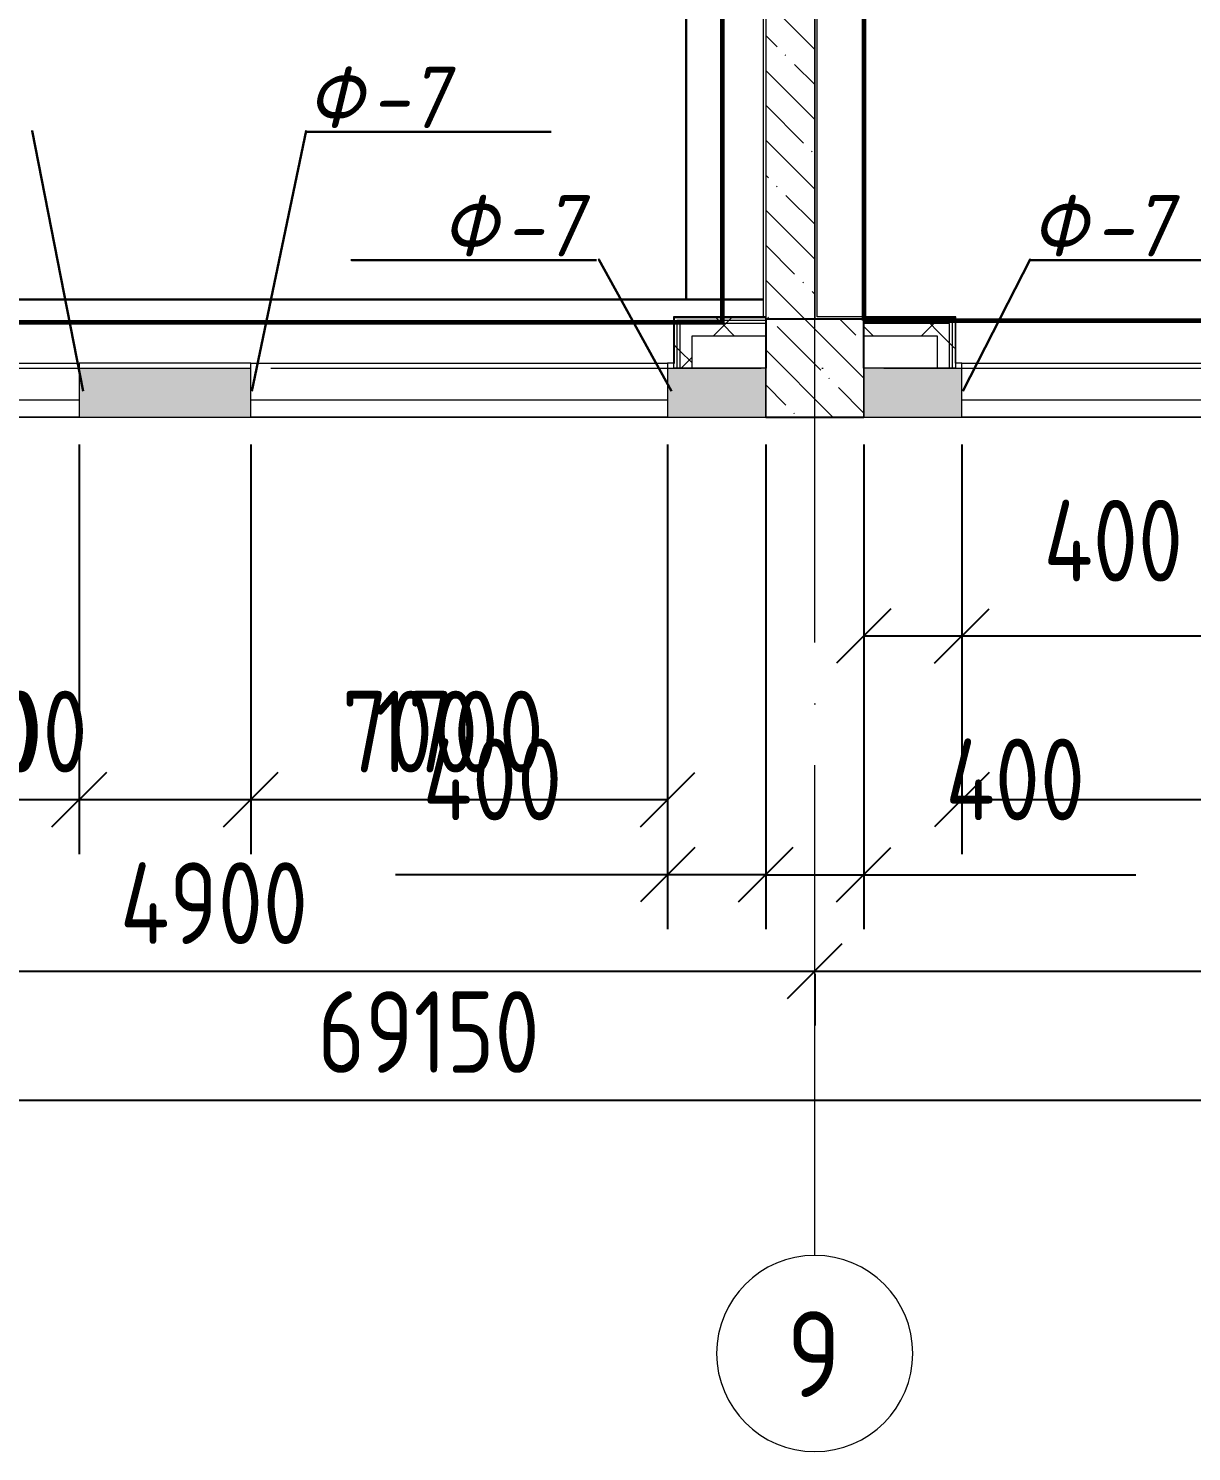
# Model space of a CAD drawing. Header units: millimetres. Extents: x -592259 to 288321, y -552984 to 293768.
# Drawn here: x 32943 to 37687, y 39106 to 44911 of the extents above; entities that cross this region are included whole.
import ezdxf

# ---------------------------------------------------------------- set-up
doc = ezdxf.new("R2010")
doc.units = ezdxf.units.MM
doc.linetypes.add('ADSK_Линия сетки', pattern=[2500, 2000, -250, 0, -250])
doc.layers.get('Defpoints').update_dxf_attribs({"color": 250})
for name, color, linetype, lineweight in [('2)Фархверки', 40, 'Continuous', 30), ('4.5) Штук Гипсовая по ЖБ', 6, 'Continuous', 30), ('4.6) Швы', 6, 'Continuous', 30), ('6.1) Шпаклевка 5 вып.', 160, 'Continuous', 60), ('A-____-____-DIMS', 250, 'Continuous', 9), ('A-GLAZ-____-MCUT', 250, 'Continuous', 9), ('A-GLAZ-____-OTLN', 250, 'Continuous', 5), ('A-WALL-____-MCUT', 250, 'Continuous', 13), ('A-WALL-____-PATT', 250, 'Continuous', 13), ('A-WALL-FNSH-MCUT', 250, 'Continuous', 13), ('I-WALL-____-OTLN', 250, 'Continuous', 9), ('S-COLS-____-MCUT', 250, 'Continuous', 25), ('S-COLS-____-OTLN', 250, 'Continuous', 9), ('S-GRID-____-IDEN', 250, 'Continuous', 9), ('S-GRID-____-OTLN', 250, 'Continuous', 9)]:
    doc.layers.add(name, color=color, linetype=linetype, lineweight=lineweight)
doc.styles.add('GOST Common', font='', dxfattribs={"width": 0.9, "height": 350})
doc.styles.add('ISOCPEUR_I', font='isocpeui.ttf', dxfattribs={"width": 0.9, "height": 12.5})
doc.styles.get("Standard").update_dxf_attribs({"font": 'ГОСТ тип А.ttf'})
doc.styles.get('GOST Common').set_extended_font_data('GOST Common')
doc.dimstyles.new('А3', dxfattribs={"dimtxt": 333, "dimasz": 222, "dimexe": 222, "dimexo": 111, "dimgap": 111, "dimtad": 1, "dimtoh": 1, "dimdec": 0, "dimrnd": 0.0015, "dimzin": 0, "dimdsep": 46, "dimtxsty": 'Standard', "dimblk": 'OBLIQUE', "dimcen": 0, "dimclrd": 7, "dimclre": 7, "dimclrt": 7, "dimadec": 0, "dimazin": 0, "dimtfac": 1, "dimtdec": 0, "dimtofl": 0, "dimtmove": 0, "dimatfit": 3, "dimfxl": 1, "dimtolj": 1, "dimtzin": 0, "dimarcsym": 0})
pattern_1 = [(135, (0, 0), (-142.5612, -142.5612), []), (135, (142.56, 0), (-142.5612, -142.5612), [252.016, -50.403, 3.353, -47.05])]
pattern_2 = [(45, (0, 0), (-141.42136, 141.42136), []), (135, (0, 0), (-141.42136, -141.42136), [])]

# ---------------------------------------------------------------- blocks, each defined once
blk = doc.blocks.new('Окно_СКБ_2Ст1 - Окно_СКБ_2Ст_3300_ОК1-29020644-Кладочный план на отм_ 0_000_ Секция 1_')
at = {"layer": 'A-GLAZ-____-MCUT'}
for p, q in [((-1650, -125), (1650, -125)), ((-1650, -195), (1650, -195))]:
    blk.add_line(p, q, dxfattribs=at)
at = {"layer": 'A-GLAZ-____-OTLN'}
for p, q in [((1650, -125), (-1650, -125)), ((-1650, -195), (1650, -195))]:
    blk.add_line(p, q, dxfattribs=at)
blk = doc.blocks.new('Окно_СКБ_1Ст1 - 120_Окно_СКБ_1Ст_900_ОК3л-29018700-Кладочный план на отм_ 0_000_ Секция 1_')
at = {"layer": 'A-GLAZ-____-MCUT'}
for p, q in [((-450, -125), (450, -125)), ((-450, -195), (450, -195))]:
    blk.add_line(p, q, dxfattribs=at)
at = {"layer": 'A-GLAZ-____-OTLN'}
for p, q in [((450, -125), (-450, -125)), ((-450, -195), (450, -195))]:
    blk.add_line(p, q, dxfattribs=at)
blk = doc.blocks.new('Окно_СКБ_1Ст1 - 120_Окно_СКБ_1Ст_1700_ОК19Л-29018918-Кладочный план на отм_ 0_000_ Секция 1_')
at = {"layer": 'A-GLAZ-____-MCUT'}
for p, q in [((-850, -125), (850, -125)), ((-850, -195), (850, -195))]:
    blk.add_line(p, q, dxfattribs=at)
at = {"layer": 'A-GLAZ-____-OTLN'}
for p, q in [((850, -125), (-850, -125)), ((-850, -195), (850, -195))]:
    blk.add_line(p, q, dxfattribs=at)
blk = doc.blocks.new('Ось сетки - Круг_Ø8 мм-39983606-Кладочный план на отм_ 0_000_ Секция 1_')
at = {"layer": 'S-GRID-____-IDEN'}
for start, end in [(360, 180), (180, 360)]:
    blk.add_arc((0, 0), 4, start, end, dxfattribs=at)
blk = doc.blocks.new('_Oblique')
at = {"color": 0, "linetype": 'ByBlock', "lineweight": -2}
blk.add_line((-0.5, -0.5), (0.5, 0.5), dxfattribs=at)
blk = doc.blocks.new('DIMBLOCK14-Кладочный план на отм_ 0_000_ Секция 1_')
at = {"layer": 'A-____-____-DIMS', "color": 7, "lineweight": -2, "transparency": 16777216}
for p, q in [((31250, 41065.3), (36150, 41065.3)), ((31250, 41054.3), (31250, 40843.3)), ((36150, 41054.3), (36150, 40843.3))]:
    blk.add_line(p, q, dxfattribs=at)
at = {"layer": 'Defpoints', "color": 0, "transparency": 16777216}
for p in [(31250, 41165.3), (36150, 41165.3), (36150, 41065.3)]:
    blk.add_point(p, dxfattribs=at)
at = {"layer": 'A-____-____-DIMS', "color": 7, "lineweight": -2, "transparency": 16777216, "xscale": 222, "yscale": 222, "zscale": 222, "rotation": 180}
blk.add_blockref('_Oblique', (31250, 41065.3), dxfattribs=at)
at = {"layer": 'A-____-____-DIMS', "color": 7, "lineweight": -2, "transparency": 16777216, "xscale": 222, "yscale": 222, "zscale": 222}
blk.add_blockref('_Oblique', (36150, 41065.3), dxfattribs=at)
at = {"layer": 'A-____-____-DIMS', "color": 7, "transparency": 16777216, "insert": (33700, 41342.8), "char_height": 333, "width": 2.567, "attachment_point": 5}
blk.add_mtext('\\A1;4900', dxfattribs=at)
blk = doc.blocks.new('DIMBLOCK15-Кладочный план на отм_ 0_000_ Секция 1_')
at = {"layer": 'A-____-____-DIMS', "color": 7, "lineweight": -2, "transparency": 16777216}
for p, q in [((36150, 41065.3), (41050, 41065.3)), ((36150, 41054.3), (36150, 40843.3)), ((41050, 41054.3), (41050, 40843.3))]:
    blk.add_line(p, q, dxfattribs=at)
at = {"layer": 'Defpoints', "color": 0, "transparency": 16777216}
for p in [(36150, 41165.3), (41050, 41165.3), (41050, 41065.3)]:
    blk.add_point(p, dxfattribs=at)
at = {"layer": 'A-____-____-DIMS', "color": 7, "lineweight": -2, "transparency": 16777216, "xscale": 222, "yscale": 222, "zscale": 222, "rotation": 180}
blk.add_blockref('_Oblique', (36150, 41065.3), dxfattribs=at)
at = {"layer": 'A-____-____-DIMS', "color": 7, "lineweight": -2, "transparency": 16777216, "xscale": 222, "yscale": 222, "zscale": 222}
blk.add_blockref('_Oblique', (41050, 41065.3), dxfattribs=at)
at = {"layer": 'A-____-____-DIMS', "color": 7, "transparency": 16777216, "insert": (38600, 41342.8), "char_height": 333, "width": 2.567, "attachment_point": 5}
blk.add_mtext('\\A1;4900', dxfattribs=at)
blk = doc.blocks.new('DIMBLOCK22-Кладочный план на отм_ 0_000_ Секция 1_')
at = {"layer": 'A-____-____-DIMS', "color": 7, "lineweight": -2, "transparency": 16777216}
for p, q in [((0, 40539.8), (69150, 40539.8)), ((0, 40528.8), (0, 40317.8)), ((69150, 40528.8), (69150, 40317.8))]:
    blk.add_line(p, q, dxfattribs=at)
at = {"layer": 'Defpoints', "color": 0, "transparency": 16777216}
for p in [(0, 40639.8), (69150, 40639.8), (69150, 40539.8)]:
    blk.add_point(p, dxfattribs=at)
at = {"layer": 'A-____-____-DIMS', "color": 7, "lineweight": -2, "transparency": 16777216, "xscale": 222, "yscale": 222, "zscale": 222, "rotation": 180}
blk.add_blockref('_Oblique', (0, 40539.8), dxfattribs=at)
at = {"layer": 'A-____-____-DIMS', "color": 7, "lineweight": -2, "transparency": 16777216, "xscale": 222, "yscale": 222, "zscale": 222}
blk.add_blockref('_Oblique', (69150, 40539.8), dxfattribs=at)
at = {"layer": 'A-____-____-DIMS', "color": 7, "transparency": 16777216, "insert": (34575, 40817.3), "char_height": 333, "width": 2.919, "attachment_point": 5}
blk.add_mtext('\\A1;69150', dxfattribs=at)
blk = doc.blocks.new('DIMBLOCK324-Кладочный план на отм_ 0_000_ Секция 1_')
at = {"layer": 'A-____-____-DIMS', "color": 7, "lineweight": -2, "transparency": 16777216}
for p, q in [((31450, 43214), (31450, 41543.3)), ((32250, 43214), (32250, 41543.3)), ((31450, 41765.3), (32250, 41765.3)), ((32250, 41765.3), (33326.7, 41765.3))]:
    blk.add_line(p, q, dxfattribs=at)
at = {"layer": 'Defpoints', "color": 0, "transparency": 16777216}
for p in [(31450, 43325), (32250, 43325), (32250, 41765.3)]:
    blk.add_point(p, dxfattribs=at)
at = {"layer": 'A-____-____-DIMS', "color": 7, "lineweight": -2, "transparency": 16777216, "xscale": 222, "yscale": 222, "zscale": 222, "rotation": 180}
blk.add_blockref('_Oblique', (31450, 41765.3), dxfattribs=at)
at = {"layer": 'A-____-____-DIMS', "color": 7, "lineweight": -2, "transparency": 16777216, "xscale": 222, "yscale": 222, "zscale": 222}
blk.add_blockref('_Oblique', (32250, 41765.3), dxfattribs=at)
at = {"layer": 'A-____-____-DIMS', "color": 7, "transparency": 16777216, "insert": (32899.4, 42042.8), "char_height": 333, "width": 1.862, "attachment_point": 5}
blk.add_mtext('\\A1;800', dxfattribs=at)
blk = doc.blocks.new('DIMBLOCK325-Кладочный план на отм_ 0_000_ Секция 1_')
at = {"layer": 'A-____-____-DIMS', "color": 7, "lineweight": -2, "transparency": 16777216}
for p, q in [((32250, 43214), (32250, 41543.3)), ((33150, 43214), (33150, 41543.3)), ((32250, 41765.3), (33150, 41765.3))]:
    blk.add_line(p, q, dxfattribs=at)
at = {"layer": 'Defpoints', "color": 0, "transparency": 16777216}
for p in [(32250, 43325), (33150, 43325), (33150, 41765.3)]:
    blk.add_point(p, dxfattribs=at)
at = {"layer": 'A-____-____-DIMS', "color": 7, "lineweight": -2, "transparency": 16777216, "xscale": 222, "yscale": 222, "zscale": 222, "rotation": 180}
blk.add_blockref('_Oblique', (32250, 41765.3), dxfattribs=at)
at = {"layer": 'A-____-____-DIMS', "color": 7, "lineweight": -2, "transparency": 16777216, "xscale": 222, "yscale": 222, "zscale": 222}
blk.add_blockref('_Oblique', (33150, 41765.3), dxfattribs=at)
at = {"layer": 'A-____-____-DIMS', "color": 7, "transparency": 16777216, "insert": (32700, 42042.8), "char_height": 333, "width": 1.862, "attachment_point": 5}
blk.add_mtext('\\A1;900', dxfattribs=at)
blk = doc.blocks.new('DIMBLOCK326-Кладочный план на отм_ 0_000_ Секция 1_')
at = {"layer": 'A-____-____-DIMS', "color": 7, "lineweight": -2, "transparency": 16777216}
for p, q in [((33150, 43214), (33150, 41543.3)), ((33850, 43214), (33850, 41543.3)), ((33150, 41765.3), (33850, 41765.3)), ((33850, 41765.3), (34926.7, 41765.3))]:
    blk.add_line(p, q, dxfattribs=at)
at = {"layer": 'Defpoints', "color": 0, "transparency": 16777216}
for p in [(33150, 43325), (33850, 43325), (33850, 41765.3)]:
    blk.add_point(p, dxfattribs=at)
at = {"layer": 'A-____-____-DIMS', "color": 7, "lineweight": -2, "transparency": 16777216, "xscale": 222, "yscale": 222, "zscale": 222, "rotation": 180}
blk.add_blockref('_Oblique', (33150, 41765.3), dxfattribs=at)
at = {"layer": 'A-____-____-DIMS', "color": 7, "lineweight": -2, "transparency": 16777216, "xscale": 222, "yscale": 222, "zscale": 222}
blk.add_blockref('_Oblique', (33850, 41765.3), dxfattribs=at)
at = {"layer": 'A-____-____-DIMS', "color": 7, "transparency": 16777216, "insert": (34499.4, 42042.8), "char_height": 333, "width": 1.862, "attachment_point": 5}
blk.add_mtext('\\A1;700', dxfattribs=at)
blk = doc.blocks.new('DIMBLOCK327-Кладочный план на отм_ 0_000_ Секция 1_')
at = {"layer": 'A-____-____-DIMS', "color": 7, "lineweight": -2, "transparency": 16777216}
for p, q in [((33850, 43214), (33850, 41543.3)), ((35550, 43214), (35550, 41543.3)), ((33850, 41765.3), (35550, 41765.3))]:
    blk.add_line(p, q, dxfattribs=at)
at = {"layer": 'Defpoints', "color": 0, "transparency": 16777216}
for p in [(33850, 43325), (35550, 43325), (35550, 41765.3)]:
    blk.add_point(p, dxfattribs=at)
at = {"layer": 'A-____-____-DIMS', "color": 7, "lineweight": -2, "transparency": 16777216, "xscale": 222, "yscale": 222, "zscale": 222, "rotation": 180}
blk.add_blockref('_Oblique', (33850, 41765.3), dxfattribs=at)
at = {"layer": 'A-____-____-DIMS', "color": 7, "lineweight": -2, "transparency": 16777216, "xscale": 222, "yscale": 222, "zscale": 222}
blk.add_blockref('_Oblique', (35550, 41765.3), dxfattribs=at)
at = {"layer": 'A-____-____-DIMS', "color": 7, "transparency": 16777216, "insert": (34700, 42042.8), "char_height": 333, "width": 2.299, "attachment_point": 5}
blk.add_mtext('\\A1;1700', dxfattribs=at)
blk = doc.blocks.new('DIMBLOCK328-Кладочный план на отм_ 0_000_ Секция 1_')
at = {"layer": 'A-____-____-DIMS', "color": 7, "lineweight": -2, "transparency": 16777216}
for p, q in [((35550, 43214), (35550, 41237)), ((35950, 43214), (35950, 41237)), ((35550, 41459), (34440, 41459)), ((35950, 41459), (35550, 41459))]:
    blk.add_line(p, q, dxfattribs=at)
at = {"layer": 'Defpoints', "color": 0, "transparency": 16777216}
for p in [(35550, 43325), (35950, 43325), (35950, 41459)]:
    blk.add_point(p, dxfattribs=at)
at = {"layer": 'A-____-____-DIMS', "color": 7, "lineweight": -2, "transparency": 16777216, "xscale": 222, "yscale": 222, "zscale": 222, "rotation": 180}
blk.add_blockref('_Oblique', (35550, 41459), dxfattribs=at)
at = {"layer": 'A-____-____-DIMS', "color": 7, "lineweight": -2, "transparency": 16777216, "xscale": 222, "yscale": 222, "zscale": 222}
blk.add_blockref('_Oblique', (35950, 41459), dxfattribs=at)
at = {"layer": 'A-____-____-DIMS', "color": 7, "transparency": 16777216, "insert": (34551, 42014), "char_height": 333, "width": 1.946, "attachment_point": 1, "line_spacing_factor": 1.022761}
blk.add_mtext('\\A1;400', dxfattribs=at)
blk = doc.blocks.new('DIMBLOCK329-Кладочный план на отм_ 0_000_ Секция 1_')
at = {"layer": 'A-____-____-DIMS', "color": 7, "lineweight": -2, "transparency": 16777216}
for p, q in [((35950, 43214), (35950, 41237)), ((36350, 43214), (36350, 41237)), ((35950, 41459), (36350, 41459)), ((36350, 41459), (37460, 41459))]:
    blk.add_line(p, q, dxfattribs=at)
at = {"layer": 'Defpoints', "color": 0, "transparency": 16777216}
for p in [(35950, 43325), (36350, 43325), (36350, 41459)]:
    blk.add_point(p, dxfattribs=at)
at = {"layer": 'A-____-____-DIMS', "color": 7, "lineweight": -2, "transparency": 16777216, "xscale": 222, "yscale": 222, "zscale": 222, "rotation": 180}
blk.add_blockref('_Oblique', (35950, 41459), dxfattribs=at)
at = {"layer": 'A-____-____-DIMS', "color": 7, "lineweight": -2, "transparency": 16777216, "xscale": 222, "yscale": 222, "zscale": 222}
blk.add_blockref('_Oblique', (36350, 41459), dxfattribs=at)
at = {"layer": 'A-____-____-DIMS', "color": 7, "transparency": 16777216, "insert": (36683, 42014), "char_height": 333, "width": 1.946, "attachment_point": 1, "line_spacing_factor": 1.022761}
blk.add_mtext('\\A1;400', dxfattribs=at)
blk = doc.blocks.new('DIMBLOCK330-Кладочный план на отм_ 0_000_ Секция 1_')
at = {"layer": 'A-____-____-DIMS', "color": 7, "lineweight": -2, "transparency": 16777216}
for p, q in [((36350, 43214), (36350, 42210.9)), ((36750, 43214), (36750, 42210.9)), ((36350, 42432.9), (36750, 42432.9)), ((36750, 42432.9), (37860, 42432.9))]:
    blk.add_line(p, q, dxfattribs=at)
at = {"layer": 'Defpoints', "color": 0, "transparency": 16777216}
for p in [(36350, 43325), (36750, 43325), (36750, 42432.9)]:
    blk.add_point(p, dxfattribs=at)
at = {"layer": 'A-____-____-DIMS', "color": 7, "lineweight": -2, "transparency": 16777216, "xscale": 222, "yscale": 222, "zscale": 222, "rotation": 180}
blk.add_blockref('_Oblique', (36350, 42432.9), dxfattribs=at)
at = {"layer": 'A-____-____-DIMS', "color": 7, "lineweight": -2, "transparency": 16777216, "xscale": 222, "yscale": 222, "zscale": 222}
blk.add_blockref('_Oblique', (36750, 42432.9), dxfattribs=at)
at = {"layer": 'A-____-____-DIMS', "color": 7, "transparency": 16777216, "insert": (37083, 42987.9), "char_height": 333, "width": 1.946, "attachment_point": 1, "line_spacing_factor": 1.022761}
blk.add_mtext('\\A1;400', dxfattribs=at)
blk = doc.blocks.new('DIMBLOCK331-Кладочный план на отм_ 0_000_ Секция 1_')
at = {"layer": 'A-____-____-DIMS', "color": 7, "lineweight": -2, "transparency": 16777216}
for p, q in [((36750, 43214), (36750, 41543.3)), ((40050, 43214), (40050, 41543.3)), ((36750, 41765.3), (40050, 41765.3))]:
    blk.add_line(p, q, dxfattribs=at)
at = {"layer": 'Defpoints', "color": 0, "transparency": 16777216}
for p in [(36750, 43325), (40050, 43325), (40050, 41765.3)]:
    blk.add_point(p, dxfattribs=at)
at = {"layer": 'A-____-____-DIMS', "color": 7, "lineweight": -2, "transparency": 16777216, "xscale": 222, "yscale": 222, "zscale": 222, "rotation": 180}
blk.add_blockref('_Oblique', (36750, 41765.3), dxfattribs=at)
at = {"layer": 'A-____-____-DIMS', "color": 7, "lineweight": -2, "transparency": 16777216, "xscale": 222, "yscale": 222, "zscale": 222}
blk.add_blockref('_Oblique', (40050, 41765.3), dxfattribs=at)
at = {"layer": 'A-____-____-DIMS', "color": 7, "transparency": 16777216, "insert": (38400, 42042.8), "char_height": 333, "width": 2.483, "attachment_point": 5}
blk.add_mtext('\\A1;3300', dxfattribs=at)

msp = doc.modelspace()

# ---------------------------------------------------------------- hatches: boundary and pattern name
at = {"layer": 'A-WALL-____-PATT', "lineweight": 15}
h = msp.add_hatch(dxfattribs=at)
h.set_pattern_fill('FP_8', color=256, style=0, pattern_type=2)
h.set_pattern_definition(pattern_1)
h.paths.add_polyline_path([(35950, 43725.0355), (36150, 43725.0355), (36150, 50775), (35950, 50775), (35950, 44292.4522)])
h = msp.add_hatch(dxfattribs=at)
h.set_pattern_fill('FP_28', color=42, style=0, pattern_type=2)
h.set_pattern_definition(pattern_2)
h.paths.add_polyline_path([(35650, 43525.0006), (35650, 43707.0355), (35600, 43707.0355), (35600, 43525.0006)])
h = msp.add_hatch(dxfattribs=at)
h.set_pattern_fill('FP_28', color=42, style=0, pattern_type=2)
h.set_pattern_definition(pattern_2)
h.paths.add_polyline_path([(35650, 43657.0355), (35949.9781, 43657.0355), (35949.9781, 43707.0355), (35650, 43707.0355)])
h = msp.add_hatch(dxfattribs=at)
h.set_pattern_fill('FP_28', color=42, style=0, pattern_type=2)
h.set_pattern_definition(pattern_2)
h.paths.add_polyline_path([(36650, 43657), (36650, 43707), (36349.9781, 43707), (36349.9781, 43657), (36590.4284, 43657)])
h = msp.add_hatch(dxfattribs=at)
h.set_pattern_fill('FP_28', color=42, style=0, pattern_type=2)
h.set_pattern_definition(pattern_2)
h.paths.add_polyline_path([(36700, 43525.0006), (36700, 43707), (36650, 43707), (36650, 43525.0006)])
h = msp.add_hatch(dxfattribs=at)
h.set_pattern_fill('FP_9', color=256, style=0, pattern_type=2)
h.set_pattern_definition([(50, (0, 0), (364.3679, -31.8783), [38.1, -419.1]), (355, (0, 0), (-70.4859, 382.1133), [30.48, -335.28]), (100.451, (30.36, -2.66), (293.885, 350.2334), [32.38, -356.18]), (46.184, (0, 101.6), (542.1585, -84.0858), [57.15, -628.65]), (96.636, (45.2, 94.6), (474.805, 494.8554), [48.57, -534.27]), (351.184, (0, 101.6), (474.81, 494.85), [45.72, -502.92]), (21, (50.8, 76.2), (303.2285, -204.5305), [38.1, -419.1]), (326, (50.8, 76.2), (123.6039, 368.376), [30.48, -335.28]), (71.451, (76.07, 59.16), (426.8341, 163.8427), [32.38, -356.18]), (37.5, (0, 0), (6.17665, 169.11015), [16.764, -314.452, 16.764, -323.596, -336.55]), (37.5, (0, 0), (6.17665, 169.11015), [-671.576, 16.764, -319.786]), (7.5, (0, 0), (133.63888, 200.3615), [16.764, -177.292, 16.764, -306.832, -128.27]), (7.5, (0, 0), (133.63888, 200.3615), [-517.652, 16.764, -111.506]), (327.5, (-113.28, 0), (271.18182, -11.45836), [16.764, -110.236, 16.764, -379.476, -525.78]), (327.5, (-113.28, 0), (271.18182, -11.45836), [-523.24, 16.764, -509.016]), (317.5, (-164.08, 0), (296.2585, 50.85285), [16.764, -148.336, 16.764, -246.38, -373.38]), (317.5, (-164.08, 0), (296.2585, 50.85285), [-428.244, 16.764, -356.616])])
h.paths.add_polyline_path([(54349.9781, 43325.0006), (54349.9781, 43525.0006), (53550, 43525.0006), (53550, 43325.0006)])
h.paths.add_polyline_path([(51708.8766, 43325.0006), (51850, 43325.0006), (51850, 43525.0006), (51150, 43525.0006), (51150, 43325.0006)])
h.paths.add_polyline_path([(49849.9781, 43325.0006), (49849.9781, 43525.0006), (49050, 43525.0006), (49050, 43325.0006)])
h.paths.add_polyline_path([(45349.9781, 43325.0006), (45349.9781, 43525.0006), (44550, 43525.0006), (44550, 43325.0006)])
h.paths.add_polyline_path([(40849.9781, 43325.0006), (40849.9781, 43525.0006), (40050, 43525.0006), (40050, 43325.0006)])
h.paths.add_polyline_path([(36750, 43325.0006), (36750, 43525.0006), (36349.9781, 43525.0006), (36349.9781, 43325.0006)])
h.paths.add_polyline_path([(35550, 43325.0006), (35949.9781, 43325.0006), (35949.9781, 43525.0006), (35550, 43525.0006), (35550, 43458.3234)])
h.paths.add_polyline_path([(33850, 43325.0006), (33850, 43525.0006), (33150, 43525.0006), (33150, 43325.0006)])
h.paths.add_polyline_path([(32250, 43325.0006), (32250, 43525.0006), (31449.9781, 43525.0006), (31449.9781, 43325.0006)])
h.paths.add_polyline_path([(26949.9781, 43325.0006), (27750, 43325.0006), (27750, 43525.0006), (26949.9781, 43525.0006), (26949.9781, 43458.3234)])
h.paths.add_polyline_path([(23250, 43325.0006), (23250, 43525.0006), (22449.9781, 43525.0006), (22449.9781, 43325.0006)])
h.paths.add_polyline_path([(18750, 43325.0006), (18750, 43525.0006), (17949.9781, 43525.0006), (17949.9781, 43325.0006)])
h.paths.add_polyline_path([(15850, 43325.0006), (15850, 43525.0006), (15150, 43525.0006), (15150, 43325.0006)])
h.paths.add_polyline_path([(14250, 43325.0006), (14250, 43525.0006), (13449.9781, 43525.0006), (13449.9781, 43325.0006)])
h.paths.add_polyline_path([(8949.9781, 43325.0006), (9750, 43325.0006), (9750, 43525.0006), (8949.9781, 43525.0006), (8949.9781, 43458.3234)])
h.paths.add_polyline_path([(5250, 43325.0006), (5250, 43525.0006), (4449.9781, 43525.0006), (4449.9781, 43325.0006)])
h.paths.add_polyline_path([(750.0209, 43325.0006), (750.0209, 43525.0006), (199.9781, 43525.0006), (199.9781, 43325.0006)])
at = {"layer": 'I-WALL-____-OTLN'}
h = msp.add_hatch(dxfattribs=at)
h.set_pattern_fill('FP_28', color=30, style=0, pattern_type=2)
h.set_pattern_definition(pattern_2)
h.paths.add_polyline_path([(35575, 43525.0006), (35587.5, 43525.0006), (35587.5, 43732.0355), (35575, 43732.0355), (35575, 43545.0006)])
h = msp.add_hatch(dxfattribs=at)
h.set_pattern_fill('FP_28', color=30, style=0, pattern_type=2)
h.set_pattern_definition(pattern_2)
h.paths.add_polyline_path([(35765.7858, 43719.5355), (35949.9781, 43719.5355), (35949.9781, 43732.0355), (35587.5, 43732.0355), (35587.5, 43719.5355), (35650, 43719.5355)])
h = msp.add_hatch(dxfattribs=at)
h.set_pattern_fill('FP_28', color=30, style=0, pattern_type=2)
h.set_pattern_definition(pattern_2)
h.paths.add_polyline_path([(35587.5, 43525.0006), (35600, 43525.0006), (35600, 43719.5355), (35587.5, 43719.5355)])
h = msp.add_hatch(dxfattribs=at)
h.set_pattern_fill('FP_28', color=30, style=0, pattern_type=2)
h.set_pattern_definition(pattern_2)
h.paths.add_polyline_path([(35765.7858, 43707.0355), (35949.9781, 43707.0355), (35949.9781, 43719.5355), (35600, 43719.5355), (35600, 43707.0355), (35650, 43707.0355)])
h = msp.add_hatch(dxfattribs=at)
h.set_pattern_fill('FP_28', color=30, style=0, pattern_type=2)
h.set_pattern_definition(pattern_2)
h.paths.add_polyline_path([(36650, 43719.5), (36712.5, 43719.5), (36712.5, 43732), (36349.9781, 43732), (36349.9781, 43719.5), (36590.4284, 43719.5)])
h = msp.add_hatch(dxfattribs=at)
h.set_pattern_fill('FP_28', color=30, style=0, pattern_type=2)
h.set_pattern_definition(pattern_2)
h.paths.add_polyline_path([(36349.9781, 43707), (36700, 43707), (36700, 43719.5), (36349.9781, 43719.5)])
h = msp.add_hatch(dxfattribs=at)
h.set_pattern_fill('FP_28', color=30, style=0, pattern_type=2)
h.set_pattern_definition(pattern_2)
h.paths.add_polyline_path([(36712.5, 43525.0006), (36712.5, 43719.5), (36700, 43719.5), (36700, 43525.0006)])
h = msp.add_hatch(dxfattribs=at)
h.set_pattern_fill('FP_28', color=30, style=0, pattern_type=2)
h.set_pattern_definition(pattern_2)
h.paths.add_polyline_path([(36712.5, 43525.0006), (36725, 43525.0006), (36725, 43732), (36712.5, 43732), (36712.5, 43719.5)])
at = {"layer": 'S-COLS-____-OTLN', "lineweight": 5}
h = msp.add_hatch(dxfattribs=at)
h.set_pattern_fill('FP_8', color=256, style=0, pattern_type=2)
h.set_pattern_definition(pattern_1)
h.paths.add_polyline_path([(35949.9781, 43325), (36349.9781, 43325), (36349.9781, 43725), (35949.9781, 43725), (35949.9781, 43458.3234)])

# ---------------------------------------------------------------- linework, layer by layer
at = {"layer": '2)Фархверки'}
for p, q in [((34075.2661, 44489.5403), (35075.2661, 44489.5403)), ((37028.4081, 43965.9133), (38028.4081, 43965.9133))]:
    msp.add_line(p, q, dxfattribs=at)
for points in [[(33165.9438, 43431.1125), (32957.7927, 44492.6842)], [(33854.2562, 43431.1125), (34075.2661, 44492.6842)], [(35260.6236, 43965.9133), (34260.6236, 43965.9133)], [(35565.9438, 43431.1125), (35269.7639, 43968.5571)], [(36754.2562, 43431.1125), (37028.4081, 43968.5571)]]:
    msp.add_lwpolyline(points, close=True, dxfattribs=at)
at = {"layer": '4.5) Штук Гипсовая по ЖБ'}
for p, q in [((35625.6855, 43805.7372), (35625.6855, 50652.5586)), ((27110.0429, 43805.7372), (35625.6855, 43805.7372))]:
    msp.add_line(p, q, dxfattribs=at)
at = {"layer": '4.6) Швы'}
for points in [[(33876.2373, 43805.7372), (33240.5051, 43805.7372)], [(35940.7998, 43805.7372), (35305.0676, 43805.7372)]]:
    msp.add_lwpolyline(points, dxfattribs=at)
at = {"layer": '6.1) Шпаклевка 5 вып.'}
for points in [[(36349.9781, 43719.5), (44989.9213, 43719.5), (44989.9213, 50768.803), (36349.9781, 50768.803)], [(27141.9221, 43712.5), (35773.8304, 43712.5), (35773.8304, 50678.2066), (27141.9221, 50678.2066)]]:
    msp.add_lwpolyline(points, close=True, dxfattribs=at)
at = {"layer": 'A-WALL-____-MCUT', "lineweight": 15}
for p, q in [((35950, 50775), (35950, 43725.0355)), ((36150, 43725.0355), (36150, 50775)), ((35574.5423, 43735.0355), (35574.5423, 43525.0006)), ((35950, 43735.0355), (35574.5423, 43735.0355)), ((35577.5423, 43545.0006), (35577.5423, 43732.0355)), ((35577.5423, 43732.0355), (35949.9781, 43732.0355)), ((35587.5, 43719.5355), (35587.5, 43525.0006)), ((35949.9781, 43719.5355), (35587.5, 43719.5355)), ((35950, 43725.0355), (36150, 43725.0355)), ((36349.9781, 43732), (36349.9781, 43735)), ((36725.5812, 43735), (36349.9781, 43735)), ((36349.9781, 43732), (36722.5812, 43732)), ((36712.5, 43719.5), (36349.9781, 43719.5)), ((36712.5, 43525.0006), (36712.5, 43719.5)), ((36722.5812, 43732), (36722.5812, 43545.0006)), ((36725.5812, 43525.0006), (36725.5812, 43735)), ((35600, 43707.0355), (35600, 43525.0006)), ((35949.9781, 43707.0355), (35600, 43707.0355)), ((35650, 43525.0006), (35650, 43657.0355)), ((35650, 43657.0355), (35949.9781, 43657.0355)), ((35949.9781, 43657.0355), (35949.9781, 43707.0355)), ((36349.9781, 43707), (36349.9781, 43657)), ((36700, 43707), (36349.9781, 43707)), ((36349.9781, 43657), (36650, 43657)), ((36650, 43657), (36650, 43525.0006)), ((36700, 43525.0006), (36700, 43707)), ((35575, 43545.0006), (35577.5423, 43545.0006)), ((36722.5812, 43545.0006), (36725, 43545.0006)), ((33150, 43525.0006), (33850, 43525.0006)), ((33150, 43525.0006), (33150, 43325.0006)), ((33850, 43325.0006), (33850, 43525.0006)), ((35550, 43525.0006), (35574.5423, 43525.0006)), ((35550, 43525.0006), (35550, 43325.0006)), ((35575, 43525.0006), (35574.5423, 43525.0006)), ((35949.9781, 43525.0006), (35575, 43525.0006)), ((35949.9781, 43325.0006), (35949.9781, 43525.0006)), ((36725, 43525.0006), (36349.9781, 43525.0006)), ((36349.9781, 43525.0006), (36349.9781, 43325.0006)), ((36725.5812, 43525.0006), (36725, 43525.0006)), ((36725.5812, 43525.0006), (36750, 43525.0006)), ((36750, 43325.0006), (36750, 43525.0006)), ((33150, 43325.0006), (33850, 43325.0006)), ((35550, 43325.0006), (35949.9781, 43325.0006)), ((36349.9781, 43325.0006), (36750, 43325.0006))]:
    msp.add_line(p, q, dxfattribs=at)
at = {"layer": 'A-WALL-FNSH-MCUT', "lineweight": 15}
for p, q in [((36150, 50925), (36150, 43725)), ((35940, 50865), (35940, 43735.0355)), ((36160, 43735), (36160, 50765)), ((35575, 43732.0355), (35575, 43545.0006)), ((35577.5423, 43732.0355), (35575, 43732.0355)), ((35949.9781, 43707.0355), (35949.9781, 43732.0355)), ((36150, 43725), (36349.9781, 43725)), ((36349.9781, 43735), (36160, 43735)), ((36349.9781, 43725), (36349.9781, 43732)), ((36349.9781, 43725), (36349.9781, 43707)), ((36725, 43732), (36722.5812, 43732)), ((36725, 43545.0006), (36725, 43732)), ((33850, 43545.0006), (33150, 43545.0006)), ((33150, 43545.0006), (33150, 43525.0006)), ((33850, 43525.0006), (33850, 43545.0006)), ((35574.5423, 43545.0006), (35550, 43545.0006)), ((35550, 43545.0006), (35550, 43525.0006)), ((36750, 43545.0006), (36725.5812, 43545.0006)), ((36750, 43525.0006), (36750, 43545.0006))]:
    msp.add_line(p, q, dxfattribs=at)
at = {"layer": 'I-WALL-____-OTLN', "lineweight": 15}
for p, q in [((32250, 43545.0006), (33150, 43545.0006)), ((33850, 43545.0006), (35550, 43545.0006)), ((36750, 43545.0006), (40050, 43545.0006)), ((33150, 43325.0006), (32250, 43325.0006)), ((35550, 43325.0006), (33850, 43325.0006)), ((40050, 43325.0006), (36750, 43325.0006))]:
    msp.add_line(p, q, dxfattribs=at)
at = {"layer": 'S-COLS-____-MCUT'}
for p, q in [((36349.9781, 43725), (35949.9781, 43725)), ((35949.9781, 43725), (35949.9781, 43525.0006)), ((36349.9781, 43525.0006), (36349.9781, 43725)), ((35949.9781, 43325), (36349.9781, 43325))]:
    msp.add_line(p, q, dxfattribs=at)
at = {"layer": 'S-COLS-____-OTLN'}
for p, q in [((35949.9781, 43525.0006), (35949.9781, 43325)), ((36349.9781, 43325), (36349.9781, 43525.0006))]:
    msp.add_line(p, q, dxfattribs=at)
at = {"layer": 'S-GRID-____-OTLN', "linetype": 'ADSK_Линия сетки'}
for p, q in [((36150, 39906.0281), (36150, 61202.0051)), ((-3569.5512, 43525.0006), (72376.0288, 43525.0006))]:
    msp.add_line(p, q, dxfattribs=at)

# ---------------------------------------------------------------- block references
at = {"layer": 'A-GLAZ-____-OTLN', "rotation": 180}
for name, p in [('Окно_СКБ_1Ст1 - 120_Окно_СКБ_1Ст_900_ОК3л-29018700-Кладочный план на отм_ 0_000_ Секция 1_', (32700, 43200.0006)), ('Окно_СКБ_1Ст1 - 120_Окно_СКБ_1Ст_1700_ОК19Л-29018918-Кладочный план на отм_ 0_000_ Секция 1_', (34700, 43200.0006)), ('Окно_СКБ_2Ст1 - Окно_СКБ_2Ст_3300_ОК1-29020644-Кладочный план на отм_ 0_000_ Секция 1_', (38400, 43200.0006))]:
    msp.add_blockref(name, p, dxfattribs=at)
at = {"layer": 'S-GRID-____-IDEN', "xscale": 99.99999999999993, "yscale": 99.99999999999993, "zscale": 99.99999999999993}
msp.add_blockref('Ось сетки - Круг_Ø8 мм-39983606-Кладочный план на отм_ 0_000_ Секция 1_', (36150, 39506.0281), dxfattribs=at)

# ---------------------------------------------------------------- texts
at = {"layer": '2)Фархверки', "char_height": 250, "attachment_point": 1, "style": 'ISOCPEUR_I'}
for s, insert, width in [('\\fISOCPEUR|b0|i1|c204|p34|;Ф', (34079.3679, 44754.6758), 312.658125), ('\\fISOCPEUR|b0|i1|c204|p34|;Ф', (34079.3679, 44754.6758), 312.658125), ('-7', (34337.3367, 44754.6758), 448.945), ('-7', (34337.3367, 44754.6758), 448.945), ('\\fISOCPEUR|b0|i1|c204|p34|;Ф', (34627.5218, 44231.0487), 312.658125), ('\\fISOCPEUR|b0|i1|c204|p34|;Ф', (34627.5218, 44231.0487), 312.658125), ('\\fISOCPEUR|b0|i1|c204|p34|;Ф', (37032.5099, 44231.0487), 312.658125), ('\\fISOCPEUR|b0|i1|c204|p34|;Ф', (37032.5099, 44231.0487), 312.658125), ('-7', (34885.4906, 44231.0487), 448.945), ('-7', (34885.4906, 44231.0487), 448.945), ('-7', (37290.4786, 44231.0487), 448.945), ('-7', (37290.4786, 44231.0487), 448.945)]:
    msp.add_mtext(s, dxfattribs=dict(at, insert=insert, width=width))
at = {"layer": 'S-GRID-____-IDEN', "color": 18, "true_color": 0x000000, "insert": (36036.2193, 39678.5615), "char_height": 350, "width": 274.177125, "attachment_point": 1, "style": 'GOST Common'}
msp.add_mtext('\\fGOST Common|b0|i0|c204|p34|;\\W.9;9', dxfattribs=at)

# ---------------------------------------------------------------- dimensions: what is measured, and where the dimension line sits
at = {"layer": 'A-____-____-DIMS'}
for base, p1, p2, picture, middle in [((32250, 41765.3451), (31449.9781, 43325), (32250, 43325.0006), 'DIMBLOCK324-Кладочный план на отм_ 0_000_ Секция 1_', (32899.35, 42042.8451)), ((33150, 41765.3451), (32250, 43325.0006), (33150, 43325.0006), 'DIMBLOCK325-Кладочный план на отм_ 0_000_ Секция 1_', (32700, 42042.8451)), ((33850, 41765.3451), (33150, 43325.0006), (33850, 43325.0006), 'DIMBLOCK326-Кладочный план на отм_ 0_000_ Секция 1_', (34499.35, 42042.8451)), ((35550, 41765.3451), (33850, 43325.0006), (35550, 43325.0006), 'DIMBLOCK327-Кладочный план на отм_ 0_000_ Секция 1_', (34700, 42042.8451)), ((40050, 41765.3451), (36750, 43325.0006), (40050, 43325.0006), 'DIMBLOCK331-Кладочный план на отм_ 0_000_ Секция 1_', (38400, 42042.8451)), ((36150, 41065.3451), (31250, 41165.33), (36150, 41165.33), 'DIMBLOCK14-Кладочный план на отм_ 0_000_ Секция 1_', (33700, 41342.8451)), ((41050, 41065.3451), (36150, 41165.33), (41050, 41165.33), 'DIMBLOCK15-Кладочный план на отм_ 0_000_ Секция 1_', (38600, 41342.8451)), ((69150, 40539.7783), (0, 40639.7632), (69150, 40639.7632), 'DIMBLOCK22-Кладочный план на отм_ 0_000_ Секция 1_', (34575, 40817.2783))]:
    dim = msp.add_linear_dim(base=base, p1=p1, p2=p2, dimstyle='А3', dxfattribs=at)
    dim.commit()
    dim.dimension.update_dxf_attribs({"geometry": picture, "text_midpoint": middle})
for base, p1, p2, picture, middle in [((35949.9781, 41459.0336), (35550, 43325.0006), (35949.9781, 43325), 'DIMBLOCK328-Кладочный план на отм_ 0_000_ Секция 1_', (34884, 41459.0336)), ((36349.9781, 41459.0336), (35949.9781, 43325), (36349.9781, 43325), 'DIMBLOCK329-Кладочный план на отм_ 0_000_ Секция 1_', (37015.9781, 41459.0336)), ((36750, 42432.8862), (36349.9781, 43325), (36750, 43325.0006), 'DIMBLOCK330-Кладочный план на отм_ 0_000_ Секция 1_', (37416, 42432.8862))]:
    dim = msp.add_linear_dim(base=base, p1=p1, p2=p2, dimstyle='А3', dxfattribs=at)
    dim.commit()
    dim.dimension.update_dxf_attribs({"geometry": picture, "text_midpoint": middle, "dimtype": 160})

doc.saveas('drawing.dxf')
